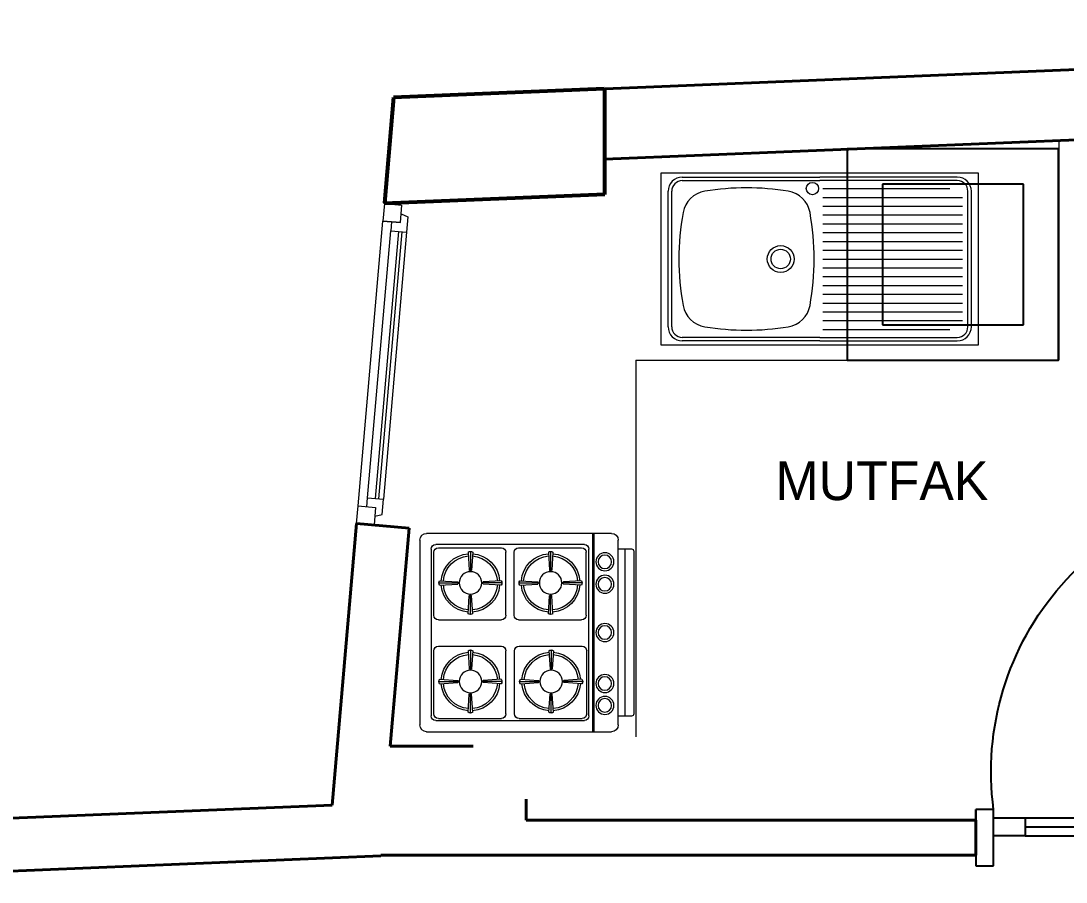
# Model space of a CAD drawing. Header units: millimetres. Extents: x 27 to 3754, y 31 to 1224.
# Drawn here: x 192.9 to 489.8, y 969.1 to 1213.6 of the extents above; entities that cross this region are included whole.
import ezdxf

# ---------------------------------------------------------------- set-up
doc = ezdxf.new("R2010")
doc.units = ezdxf.units.MM
doc.layers.add('14_ISLAK_MEKAN_TEFRİŞ', color=134, linetype='Continuous')
doc.layers.add('PENCERE', color=1, linetype='Continuous')
for name, color, linetype, lineweight in [('cam', 130, 'Continuous', 5), ('duvar_40', 255, 'Continuous', 40), ('KOLON50', 70, 'Continuous', 53), ('S_KAPI_25', 144, 'Continuous', 25), ('TEF', 253, 'Continuous', 13), ('yazı', 255, 'Continuous', 20)]:
    doc.layers.add(name, color=color, linetype=linetype, lineweight=lineweight)
doc.styles.get("Standard").update_dxf_attribs({"font": 'EtrFont'})

# ---------------------------------------------------------------- blocks, each defined once
blk = doc.blocks.new('bb7')
at = {"layer": '14_ISLAK_MEKAN_TEFRİŞ'}
for p, q in [((709.543838, -291.899922), (649.543838, -291.899922)), ((649.543838, -291.899922), (649.543838, -351.899922)), ((709.543838, -351.899922), (709.543838, -291.899922)), ((699.543838, -301.899922), (659.543838, -301.899922)), ((659.543838, -301.899922), (659.543838, -341.899922)), ((699.543838, -341.899922), (699.543838, -301.899922)), ((659.543838, -341.899922), (699.543838, -341.899922)), ((649.543838, -351.899922), (709.543838, -351.899922))]:
    blk.add_line(p, q, dxfattribs=at)
blk = doc.blocks.new('TRGTH')
at = {"layer": 'TEF'}
for p, q in [((-2378.694072, 3806.600788), (-2326.214072, 3806.600788)), ((-2331.573936, 3750.280788), (-2331.573936, 3806.600788)), ((-2331.253936, 3750.280788), (-2331.253936, 3806.600788)), ((-2380.614072, 3752.200788), (-2380.614072, 3804.680788)), ((-2376.134072, 3803.400788), (-2333.894072, 3803.400788)), ((-2375.374834, 3802.819586), (-2357.454834, 3802.819586)), ((-2352.452422, 3802.819586), (-2334.532422, 3802.819586)), ((-2324.294072, 3804.680788), (-2324.294072, 3752.200788)), ((-2377.414072, 3754.760788), (-2377.414072, 3802.120788)), ((-2376.654834, 3801.539586), (-2376.654834, 3783.619586)), ((-2366.899471, 3801.090975), (-2366.579471, 3795.970975)), ((-2366.259471, 3801.090975), (-2366.259471, 3801.309186)), ((-2366.259471, 3801.090975), (-2366.259471, 3795.803861)), ((-2365.619471, 3801.090975), (-2365.939471, 3795.970975)), ((-2356.174834, 3801.539586), (-2356.174834, 3783.619586)), ((-2353.732422, 3801.539586), (-2353.732422, 3783.619586)), ((-2343.977059, 3801.090975), (-2343.657059, 3795.970975)), ((-2343.337059, 3801.090975), (-2343.337059, 3801.309186)), ((-2343.337059, 3801.090975), (-2343.337059, 3795.803861)), ((-2342.697059, 3801.090975), (-2343.017059, 3795.970975)), ((-2333.252422, 3801.539586), (-2333.252422, 3783.619586)), ((-2332.614072, 3802.120788), (-2332.614072, 3754.760788)), ((-2320.497954, 3802.169321), (-2324.294072, 3802.169321)), ((-2322.417954, 3754.712255), (-2322.417954, 3802.169321)), ((-2319.857954, 3755.352255), (-2319.857954, 3801.529321)), ((-2375.00126, 3792.349186), (-2375.219471, 3792.349186)), ((-2375.00126, 3792.989186), (-2369.88126, 3792.669186)), ((-2375.00126, 3792.349186), (-2369.714146, 3792.349186)), ((-2375.00126, 3791.709186), (-2369.88126, 3792.029186)), ((-2357.517681, 3792.349186), (-2362.804795, 3792.349186)), ((-2357.517681, 3792.989186), (-2362.637681, 3792.669186)), ((-2357.517681, 3791.709186), (-2362.637681, 3792.029186)), ((-2357.517681, 3792.349186), (-2357.299471, 3792.349186)), ((-2352.078848, 3792.349186), (-2352.297059, 3792.349186)), ((-2352.078848, 3792.989186), (-2346.958848, 3792.669186)), ((-2352.078848, 3792.349186), (-2346.791734, 3792.349186)), ((-2352.078848, 3791.709186), (-2346.958848, 3792.029186)), ((-2334.595269, 3792.349186), (-2339.882383, 3792.349186)), ((-2334.595269, 3792.989186), (-2339.715269, 3792.669186)), ((-2334.595269, 3791.709186), (-2339.715269, 3792.029186)), ((-2334.595269, 3792.349186), (-2334.377059, 3792.349186)), ((-2366.899471, 3783.607396), (-2366.579471, 3788.727396)), ((-2366.259471, 3783.607396), (-2366.259471, 3788.89451)), ((-2365.619471, 3783.607396), (-2365.939471, 3788.727396)), ((-2343.977059, 3783.607396), (-2343.657059, 3788.727396)), ((-2343.337059, 3783.607396), (-2343.337059, 3788.89451)), ((-2342.697059, 3783.607396), (-2343.017059, 3788.727396)), ((-2375.374834, 3782.339586), (-2357.454834, 3782.339586)), ((-2366.259471, 3783.607396), (-2366.259471, 3783.389186)), ((-2352.452422, 3782.339586), (-2334.532422, 3782.339586)), ((-2343.337059, 3783.607396), (-2343.337059, 3783.389186)), ((-2376.654834, 3773.551188), (-2376.654834, 3755.631188)), ((-2375.374834, 3774.831188), (-2357.454834, 3774.831188)), ((-2366.899471, 3773.102578), (-2366.579471, 3767.982578)), ((-2366.259471, 3773.102578), (-2366.259471, 3773.320788)), ((-2366.259471, 3773.102578), (-2366.259471, 3767.815464)), ((-2365.619471, 3773.102578), (-2365.939471, 3767.982578)), ((-2356.174834, 3773.551188), (-2356.174834, 3755.631188)), ((-2353.885197, 3773.551188), (-2353.885197, 3755.631188)), ((-2352.605197, 3774.831188), (-2334.685197, 3774.831188)), ((-2344.129834, 3773.102578), (-2343.809834, 3767.982578)), ((-2343.489834, 3773.102578), (-2343.489834, 3773.320788)), ((-2343.489834, 3773.102578), (-2343.489834, 3767.815464)), ((-2342.849834, 3773.102578), (-2343.169834, 3767.982578)), ((-2333.405197, 3773.551188), (-2333.405197, 3755.631188)), ((-2375.00126, 3764.360788), (-2375.219471, 3764.360788)), ((-2375.00126, 3765.000788), (-2369.88126, 3764.680788)), ((-2375.00126, 3764.360788), (-2369.714146, 3764.360788)), ((-2375.00126, 3763.720788), (-2369.88126, 3764.040788)), ((-2357.517681, 3764.360788), (-2362.804795, 3764.360788)), ((-2357.517681, 3765.000788), (-2362.637681, 3764.680788)), ((-2357.517681, 3763.720788), (-2362.637681, 3764.040788)), ((-2357.517681, 3764.360788), (-2357.299471, 3764.360788)), ((-2352.231624, 3764.360788), (-2352.449834, 3764.360788)), ((-2352.231624, 3765.000788), (-2347.111624, 3764.680788)), ((-2352.231624, 3764.360788), (-2346.94451, 3764.360788)), ((-2352.231624, 3763.720788), (-2347.111624, 3764.040788)), ((-2334.748044, 3764.360788), (-2340.035158, 3764.360788)), ((-2334.748044, 3765.000788), (-2339.868044, 3764.680788)), ((-2334.748044, 3763.720788), (-2339.868044, 3764.040788)), ((-2334.748044, 3764.360788), (-2334.529834, 3764.360788)), ((-2366.259471, 3755.618998), (-2366.259471, 3760.906113)), ((-2343.489834, 3755.618998), (-2343.489834, 3760.906113)), ((-2366.899471, 3755.618998), (-2366.579471, 3760.738998)), ((-2365.619471, 3755.618998), (-2365.939471, 3760.738998)), ((-2344.129834, 3755.618998), (-2343.809834, 3760.738998)), ((-2342.849834, 3755.618998), (-2343.169834, 3760.738998)), ((-2366.259471, 3755.618998), (-2366.259471, 3755.400788)), ((-2343.489834, 3755.618998), (-2343.489834, 3755.400788)), ((-2333.894072, 3753.480788), (-2376.134072, 3753.480788)), ((-2375.374834, 3754.351188), (-2357.454834, 3754.351188)), ((-2352.605197, 3754.351188), (-2334.685197, 3754.351188)), ((-2324.294072, 3754.712255), (-2320.497954, 3754.712255)), ((-2326.214072, 3750.280788), (-2378.694072, 3750.280788))]:
    blk.add_line(p, q, dxfattribs=at)
for centre, radius in [((-2328.085434, 3799.120894), 2.56), ((-2328.085434, 3799.120894), 1.92), ((-2366.259471, 3792.349186), 3.2), ((-2343.337059, 3792.349186), 3.2), ((-2328.085434, 3792.910868), 2.56), ((-2328.085434, 3792.910868), 1.92), ((-2328.085434, 3778.440788), 2.56), ((-2328.085434, 3778.440788), 1.92), ((-2366.259471, 3764.360788), 3.2), ((-2343.489834, 3764.360788), 3.2), ((-2328.085434, 3764.726851), 2.56), ((-2328.085434, 3764.726851), 1.92), ((-2328.085434, 3758.357575), 2.56), ((-2328.085434, 3758.357575), 1.92)]:
    blk.add_circle(centre, radius, dxfattribs=at)
for centre, radius, start, end in [((-2378.694072, 3804.680788), 1.92, 90, 180), ((-2326.214072, 3804.680788), 1.92, 0, 90), ((-2376.134072, 3802.120788), 1.28, 90, 180), ((-2375.374834, 3801.539586), 1.28, 90, 180), ((-2357.454834, 3801.539586), 1.28, 0, 90), ((-2352.452422, 3801.539586), 1.28, 90, 180), ((-2334.532422, 3801.539586), 1.28, 0, 90), ((-2333.894072, 3802.120788), 1.28, 0, 90), ((-2366.259471, 3792.349186), 8.32, 94.219932, 175.780068), ((-2366.259471, 3792.349186), 7.68, 94.273568, 175.726432), ((-2366.259471, 3800.261536), 1.04765, 52.346037, 127.653963), ((-2366.259471, 3792.349186), 7.68, 4.273568, 85.726432), ((-2366.259471, 3792.349186), 8.32, 4.219932, 85.780068), ((-2343.337059, 3792.349186), 8.32, 94.219932, 175.780068), ((-2343.337059, 3792.349186), 7.68, 94.273568, 175.726432), ((-2343.337059, 3800.261536), 1.04765, 52.346037, 127.653963), ((-2343.337059, 3792.349186), 7.68, 4.273568, 85.726432), ((-2343.337059, 3792.349186), 8.32, 4.219932, 85.780068), ((-2320.497954, 3801.529321), 0.64, 0, 90), ((-2366.259471, 3796.193796), 0.389934, 214.849993, 325.150007), ((-2343.337059, 3796.193796), 0.389934, 214.849993, 325.150007), ((-2374.171821, 3792.349186), 1.04765, 142.346037, 217.653963), ((-2366.259471, 3792.349186), 8.32, 184.219932, 265.780068), ((-2366.259471, 3792.349186), 7.68, 184.273568, 265.726432), ((-2370.104081, 3792.349186), 0.389934, 304.849993, 55.150007), ((-2366.259471, 3792.349186), 7.68, 274.273568, 355.726432), ((-2366.259471, 3792.349186), 8.32, 274.219932, 355.780068), ((-2362.414861, 3792.349186), 0.389934, 124.849993, 235.150007), ((-2358.34712, 3792.349186), 1.04765, 322.346037, 37.653963), ((-2351.249409, 3792.349186), 1.04765, 142.346037, 217.653963), ((-2343.337059, 3792.349186), 8.32, 184.219932, 265.780068), ((-2343.337059, 3792.349186), 7.68, 184.273568, 265.726432), ((-2347.181669, 3792.349186), 0.389934, 304.849993, 55.150007), ((-2343.337059, 3792.349186), 7.68, 274.273568, 355.726432), ((-2343.337059, 3792.349186), 8.32, 274.219932, 355.780068), ((-2339.492449, 3792.349186), 0.389934, 124.849993, 235.150007), ((-2335.424708, 3792.349186), 1.04765, 322.346037, 37.653963), ((-2366.259471, 3788.504576), 0.389934, 34.849993, 145.150007), ((-2343.337059, 3788.504576), 0.389934, 34.849993, 145.150007), ((-2375.374834, 3783.619586), 1.28, 180, 270), ((-2366.259471, 3784.436836), 1.04765, 232.346037, 307.653963), ((-2357.454834, 3783.619586), 1.28, 270, 0), ((-2352.452422, 3783.619586), 1.28, 180, 270), ((-2343.337059, 3784.436836), 1.04765, 232.346037, 307.653963), ((-2334.532422, 3783.619586), 1.28, 270, 0), ((-2375.374834, 3773.551188), 1.28, 90, 180), ((-2366.259471, 3764.360788), 8.32, 94.219932, 175.780068), ((-2366.259471, 3772.273138), 1.04765, 52.346037, 127.653963), ((-2366.259471, 3764.360788), 8.32, 4.219932, 85.780068), ((-2357.454834, 3773.551188), 1.28, 0, 90), ((-2352.605197, 3773.551188), 1.28, 90, 180), ((-2343.489834, 3764.360788), 8.32, 94.219932, 175.780068), ((-2343.489834, 3772.273138), 1.04765, 52.346037, 127.653963), ((-2343.489834, 3764.360788), 8.32, 4.219932, 85.780068), ((-2334.685197, 3773.551188), 1.28, 0, 90), ((-2366.259471, 3764.360788), 7.68, 94.273568, 175.726432), ((-2366.259471, 3764.360788), 7.68, 4.273568, 85.726432), ((-2343.489834, 3764.360788), 7.68, 94.273568, 175.726432), ((-2343.489834, 3764.360788), 7.68, 4.273568, 85.726432), ((-2366.259471, 3768.205398), 0.389934, 214.849993, 325.150007), ((-2343.489834, 3768.205398), 0.389934, 214.849993, 325.150007), ((-2374.171821, 3764.360788), 1.04765, 142.346037, 217.653963), ((-2366.259471, 3764.360788), 8.32, 184.219932, 265.780068), ((-2366.259471, 3764.360788), 7.68, 184.273568, 265.726432), ((-2370.104081, 3764.360788), 0.389934, 304.849993, 55.150007), ((-2366.259471, 3764.360788), 7.68, 274.273568, 355.726432), ((-2366.259471, 3764.360788), 8.32, 274.219932, 355.780068), ((-2362.414861, 3764.360788), 0.389934, 124.849993, 235.150007), ((-2358.34712, 3764.360788), 1.04765, 322.346037, 37.653963), ((-2351.402184, 3764.360788), 1.04765, 142.346037, 217.653963), ((-2343.489834, 3764.360788), 8.32, 184.219932, 265.780068), ((-2343.489834, 3764.360788), 7.68, 184.273568, 265.726432), ((-2347.334444, 3764.360788), 0.389934, 304.849993, 55.150007), ((-2343.489834, 3764.360788), 7.68, 274.273568, 355.726432), ((-2343.489834, 3764.360788), 8.32, 274.219932, 355.780068), ((-2339.645224, 3764.360788), 0.389934, 124.849993, 235.150007), ((-2335.577484, 3764.360788), 1.04765, 322.346037, 37.653963), ((-2366.259471, 3760.516178), 0.389934, 34.849993, 145.150007), ((-2343.489834, 3760.516178), 0.389934, 34.849993, 145.150007), ((-2375.374834, 3755.631188), 1.28, 180, 270), ((-2366.259471, 3756.448438), 1.04765, 232.346037, 307.653963), ((-2357.454834, 3755.631188), 1.28, 270, 0), ((-2352.605197, 3755.631188), 1.28, 180, 270), ((-2343.489834, 3756.448438), 1.04765, 232.346037, 307.653963), ((-2334.685197, 3755.631188), 1.28, 270, 0), ((-2320.497954, 3755.352255), 0.64, 270, 0), ((-2378.694072, 3752.200788), 1.92, 180, 270), ((-2376.134072, 3754.760788), 1.28, 180, 270), ((-2333.894072, 3754.760788), 1.28, 270, 0), ((-2326.214072, 3752.200788), 1.92, 270, 0)]:
    blk.add_arc(centre, radius, start, end, dxfattribs=at)
blk = doc.blocks.new('ERDTFYGUHI')
at = {"layer": 'TEF'}
for p, q in [((-2297.885822, 3751.533233), (-2297.885822, 3800.533233)), ((-2297.885822, 3800.533233), (-2207.885822, 3800.533233)), ((-2207.885822, 3800.533233), (-2207.885822, 3751.533233)), ((-2252.885822, 3799.283233), (-2291.935822, 3799.283233)), ((-2252.885822, 3798.283233), (-2291.935822, 3798.283233)), ((-2252.885822, 3799.283233), (-2213.835822, 3799.283233)), ((-2252.885822, 3798.283233), (-2213.835822, 3798.283233)), ((-2295.935822, 3795.283233), (-2295.935822, 3756.783233)), ((-2294.935822, 3795.283233), (-2294.935822, 3756.783233)), ((-2253.785822, 3793.533233), (-2293.385822, 3793.533233)), ((-2253.785822, 3796.033233), (-2289.816396, 3796.033233)), ((-2210.835822, 3795.283233), (-2210.835822, 3756.783233)), ((-2209.835822, 3795.283233), (-2209.835822, 3756.783233)), ((-2253.785822, 3791.033233), (-2293.385822, 3791.033233)), ((-2253.785822, 3788.533233), (-2293.385822, 3788.533233)), ((-2253.785822, 3786.033233), (-2293.385822, 3786.033233)), ((-2253.785822, 3783.533233), (-2293.385822, 3783.533233)), ((-2253.785822, 3781.033233), (-2293.385822, 3781.033233)), ((-2253.785822, 3778.533233), (-2293.385822, 3778.533233)), ((-2253.785822, 3776.033233), (-2293.385822, 3776.033233)), ((-2253.785822, 3773.533233), (-2293.385822, 3773.533233)), ((-2253.785822, 3771.033233), (-2293.385822, 3771.033233)), ((-2253.785822, 3768.533233), (-2293.385822, 3768.533233)), ((-2253.785822, 3766.033233), (-2293.385822, 3766.033233)), ((-2253.785822, 3763.533233), (-2293.385822, 3763.533233)), ((-2253.785822, 3761.033233), (-2293.385822, 3761.033233)), ((-2253.785822, 3758.533233), (-2293.385822, 3758.533233)), ((-2253.785822, 3756.033233), (-2289.816396, 3756.033233)), ((-2291.935822, 3753.783233), (-2252.885822, 3753.783233)), ((-2291.935822, 3752.783233), (-2252.885822, 3752.783233)), ((-2213.835822, 3753.783233), (-2252.885822, 3753.783233)), ((-2213.835822, 3752.783233), (-2252.885822, 3752.783233)), ((-2207.885822, 3751.533233), (-2297.885822, 3751.533233))]:
    blk.add_line(p, q, dxfattribs=at)
for centre, radius in [((-2241.785822, 3776.033233), 3.8), ((-2241.785822, 3776.033233), 2.75), ((-2250.785822, 3756.033233), 1.75)]:
    blk.add_circle(centre, radius, dxfattribs=at)
for centre, radius, start, end in [((-2291.935822, 3795.283233), 4, 90, 180), ((-2291.935822, 3795.283233), 3, 90, 180), ((-2213.835822, 3795.283233), 4, 0, 90), ((-2213.835822, 3795.283233), 3, 0, 90), ((-2242.736732, 3787.887626), 7.5, 99.078716, 169.885222), ((-2232.085822, 3721.233233), 75, 80.921284, 99.078716), ((-2221.434913, 3787.887626), 7.5, 10.114778, 80.921284), ((-2176.285822, 3776.033233), 75, 169.885222, 190.114778), ((-2287.885822, 3776.033233), 75, 349.885222, 10.114778), ((-2242.736732, 3764.17884), 7.5, 190.114778, 260.921284), ((-2221.434913, 3764.17884), 7.5, 279.078716, 349.885222), ((-2291.935822, 3756.783233), 4, 180, 270), ((-2291.935822, 3756.783233), 3, 180, 270), ((-2232.085822, 3830.833233), 75, 260.921284, 279.078716), ((-2213.835822, 3756.783233), 4, 270, 0), ((-2213.835822, 3756.783233), 3, 270, 0)]:
    blk.add_arc(centre, radius, start, end, dxfattribs=at)
blk = doc.blocks.new('ıo')
at = {"layer": 'S_KAPI_25'}
for p, q in [((-14691.31085, 177.022359), (-14675.31085, 177.022359)), ((-14687.81085, 177.022359), (-14691.31085, 177.022359)), ((-14691.31085, 172.022359), (-14691.31085, 177.022359)), ((-14677.81085, 177.022359), (-14687.81085, 177.022359)), ((-14677.81085, 177.022359), (-14675.31085, 177.022359)), ((-14675.31085, 177.022359), (-14675.31085, 172.022359)), ((-14675.31085, 172.022359), (-14691.31085, 172.022359)), ((-14682.81085, 163.022359), (-14682.81085, 172.022359)), ((-14677.81085, 172.022359), (-14677.81085, 163.022359)), ((-14675.31085, 172.022359), (-14584.410389, 172.022359)), ((-14677.81085, 168.022359), (-14584.212815, 168.022359)), ((-14682.81085, 101.022359), (-14682.81085, 163.022359)), ((-14677.81085, 163.022359), (-14682.81085, 163.022359)), ((-14680.31085, 163.022359), (-14680.31085, 101.022359)), ((-14677.81085, 163.022359), (-14677.81085, 101.022359)), ((-14682.81085, 101.022359), (-14682.81085, 92.022359)), ((-14677.81085, 101.022359), (-14682.81085, 101.022359)), ((-14677.81085, 101.022359), (-14677.81085, 92.022359)), ((-14691.31085, 92.022359), (-14675.31085, 92.022359)), ((-14691.31085, 87.022359), (-14691.31085, 92.022359)), ((-14675.31085, 92.022359), (-14675.31085, 87.022359)), ((-14675.31085, 87.022359), (-14691.31085, 87.022359)), ((-14687.81085, 87.022359), (-14691.31085, 87.022359)), ((-14687.81085, 87.022359), (-14677.81085, 87.022359)), ((-14677.81085, 87.022359), (-14675.31085, 87.022359))]:
    blk.add_line(p, q, dxfattribs=at)
blk.add_arc((-14664.59261, 171.486784), 80.18401, 262.318249, 0.3827, dxfattribs=at)

msp = doc.modelspace()

# ---------------------------------------------------------------- linework, layer by layer
at = {"layer": 'cam'}
for p, q in [((293.64, 1078.01), (300.24, 1153.88)), ((294.64, 1077.92), (301.24, 1153.79))]:
    msp.add_line(p, q, dxfattribs=at)
at = {"layer": 'duvar_40'}
for p, q in [((828.78, 1213.63), (298.73, 1191.89)), ((829.6, 1193.64), (358.73, 1174.33)), ((296.16, 1161.76), (298.73, 1191.89)), ((281.35, 991.01), (288.27, 1070.95)), ((288.27, 1070.95), (303.21, 1069.65)), ((297.85, 1007.68), (303.21, 1069.65)), ((321.43, 1007.68), (297.85, 1007.68)), ((336.43, 992.68), (336.43, 986.75)), ((281.35, 991.01), (115.14, 984.19)), ((336.43, 986.75), (464.18, 986.75)), ((464.18, 986.75), (464.18, 976.75)), ((295.15, 976.56), (113.85, 969.13)), ((295.15, 976.56), (295.17, 976.75)), ((295.17, 976.75), (464.18, 976.75))]:
    msp.add_line(p, q, dxfattribs=at)
at = {"layer": 'KOLON50'}
for p, q in [((358.63, 1194.35), (298.73, 1191.89)), ((358.73, 1164.33), (358.73, 1194.35)), ((298.73, 1191.89), (296.17, 1161.89)), ((358.73, 1164.33), (296.16, 1161.76))]:
    msp.add_line(p, q, dxfattribs=at)
at = {"layer": 'PENCERE', "color": 134, "linetype": 'Continuous', "lineweight": 18}
for p, q in [((296.16, 1161.76), (301.14, 1161.33)), ((288.73, 1075.93), (295.76, 1156.78)), ((291.4, 1078.2), (298, 1154.07)), ((302.48, 1153.68), (295.89, 1077.82))]:
    msp.add_line(p, q, dxfattribs=at)
at = {"layer": 'PENCERE', "color": 134, "linetype": 'Continuous', "lineweight": 18, "flags": 128}
for points in [[(296.16, 1161.76), (295.72, 1156.78), (300.71, 1156.35), (301.14, 1161.33)], [(300.71, 1156.35), (301.14, 1161.33)], [(300.92, 1158.84), (302.86, 1158)], [(302.86, 1158), (302.48, 1153.68)], [(300.71, 1156.35), (295.72, 1156.78)], [(298.22, 1156.56), (298, 1154.07)], [(298, 1154.07), (302.48, 1153.68)], [(291.19, 1075.71), (291.4, 1078.2)], [(291.4, 1078.2), (295.89, 1077.82)], [(295.51, 1073.5), (295.89, 1077.82)], [(293.68, 1075.5), (293.25, 1070.52)], [(293.46, 1073.01), (295.51, 1073.5)], [(288.27, 1070.95), (288.27, 1070.95)], [(293.25, 1070.52), (293.25, 1070.52)], [(293.25, 1070.52), (293.25, 1070.52)]]:
    msp.add_lwpolyline(points, dxfattribs=at)
msp.add_lwpolyline([(288.27, 1070.95), (288.7, 1075.93), (293.68, 1075.5), (293.25, 1070.52)], close=True, dxfattribs=at)
at = {"layer": 'TEF'}
for p, q in [((487.68, 1179.62), (487.68, 1117.29)), ((367.59, 1117.29), (487.68, 1117.29)), ((367.59, 1117.29), (367.59, 1010.33))]:
    msp.add_line(p, q, dxfattribs=at)

# ---------------------------------------------------------------- block references
at = {"rotation": 90}
msp.add_blockref('bb7', (135.74, 467.75), dxfattribs=at)
at = {"layer": 'S_KAPI_25', "xscale": -1, "rotation": 270}
msp.add_blockref('ıo', (377.16, 15665.06), dxfattribs=at)
at = {"layer": 'TEF', "rotation": 180}
msp.add_blockref('ERDTFYGUHI', (-1833.07, 4922.06), dxfattribs=at)
at = {"layer": 'TEF', "xscale": -1, "rotation": 180}
msp.add_blockref('TRGTH', (2686.87, 4818.42), dxfattribs=at)

# ---------------------------------------------------------------- texts
at = {"layer": 'yazı', "color": 40}
msp.add_text('MUTFAK', height=11, rotation=360, dxfattribs=at).set_placement((407.25, 1077.57, 0.01))

doc.saveas('drawing.dxf')
